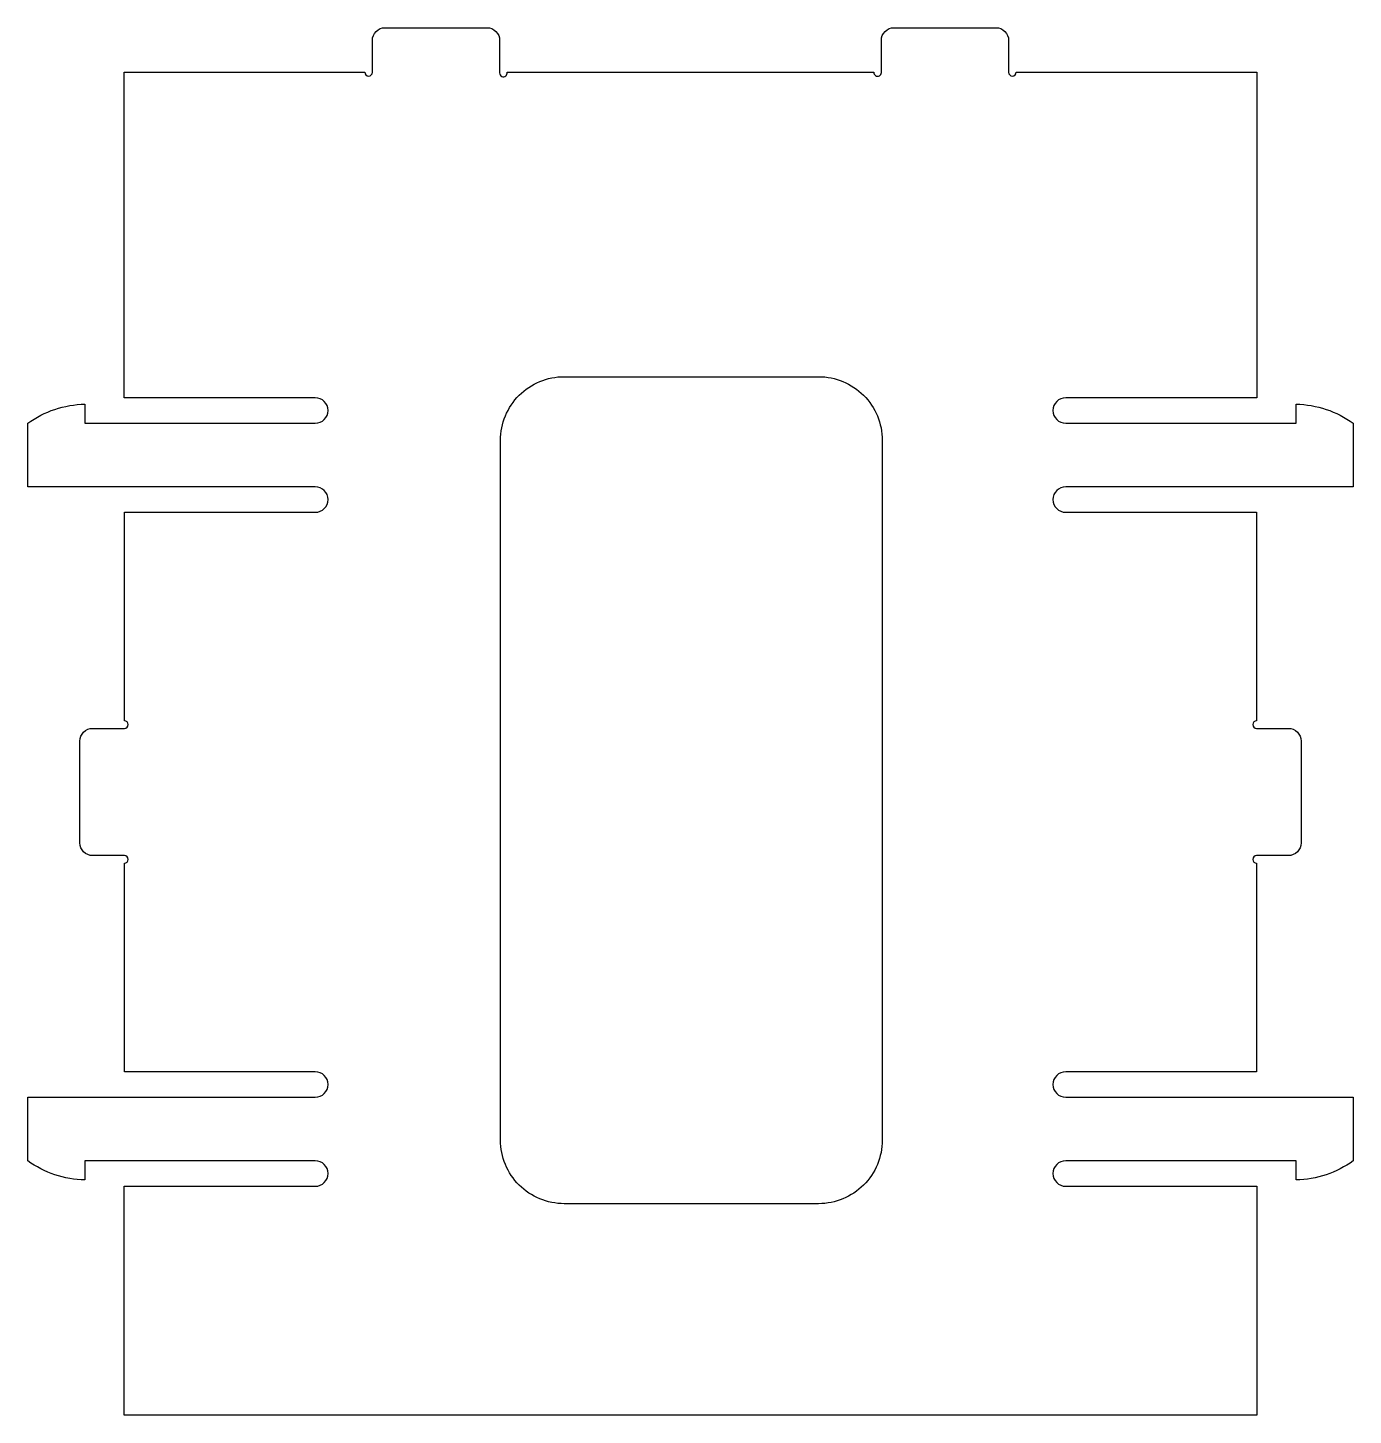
# Model space of a CAD drawing. Header units: millimetres. Extents: x -52 to 52, y -273 to -164.
import ezdxf

# ---------------------------------------------------------------- set-up
doc = ezdxf.new("R2010")
doc.units = ezdxf.units.MM
doc.layers.get('0').update_dxf_attribs({"linetype": 'CONTINUOUS'})

msp = doc.modelspace()

# ---------------------------------------------------------------- linework, layer by layer
for points in [[(-46.99, -229.24, -0.414214), (-47.99, -228.24), (-47.99, -220.24, -0.414214), (-46.99, -219.24), (-44.49, -219.24, 1), (-44.49, -218.64), (-44.49, -202.26), (-29.49, -202.26, 1), (-29.49, -200.26), (-52.09, -200.26), (-52.09, -195.26, -0.15164), (-47.59, -193.76), (-47.59, -195.26), (-29.49, -195.26, 1), (-29.49, -193.26), (-44.5, -193.26), (-44.5, -167.67), (-25.6, -167.67, 1), (-25, -167.67), (-25, -165.17, -0.414214), (-24, -164.17), (-16, -164.17, -0.414214), (-15, -165.17), (-15, -167.73, 1.097748), (-14.41, -167.67), (14.4, -167.67, 1.018786), (15, -167.69), (15, -165.17, -0.414214), (16, -164.17), (24, -164.17, -0.414214), (25, -165.17), (25, -167.67, 1), (25.6, -167.67), (44.5, -167.67), (44.5, -193.26), (29.49, -193.26, 1), (29.49, -195.26), (47.59, -195.26), (47.59, -193.76, -0.15164), (52.09, -195.26), (52.09, -200.26), (29.49, -200.26, 1), (29.49, -202.26), (44.49, -202.26), (44.49, -218.64, 1), (44.49, -219.24), (46.99, -219.24, -0.414214), (47.99, -220.24), (47.99, -228.24, -0.414214), (46.99, -229.24), (44.49, -229.24, 1), (44.49, -229.84), (44.49, -246.23), (29.49, -246.23, 1), (29.49, -248.23), (52.09, -248.23), (52.09, -253.23, -0.15164), (47.59, -254.73), (47.59, -253.23), (29.49, -253.23, 1), (29.49, -255.23), (44.5, -255.23), (44.5, -273.23), (-44.5, -273.23), (-44.5, -255.23), (-29.49, -255.23, 1), (-29.49, -253.23), (-47.59, -253.23), (-47.59, -254.73, -0.15164), (-52.09, -253.23), (-52.09, -248.23), (-29.49, -248.23, 1), (-29.49, -246.23), (-44.49, -246.23), (-44.49, -229.84, 1), (-44.49, -229.24)], [(-46.99, -229.24, -0.414214), (-47.99, -228.24), (-47.99, -220.24, -0.414214), (-46.99, -219.24), (-44.49, -219.24, 1), (-44.49, -218.64), (-44.49, -202.26), (-29.49, -202.26, 1), (-29.49, -200.26), (-52.09, -200.26), (-52.09, -195.26, -0.15164), (-47.59, -193.76), (-47.59, -195.26), (-29.49, -195.26, 1), (-29.49, -193.26), (-44.5, -193.26), (-44.5, -167.67), (-25.6, -167.67, 1), (-25, -167.67), (-25, -165.17, -0.414214), (-24, -164.17), (-16, -164.17, -0.414214), (-15, -165.17), (-15, -167.73, 1.097748), (-14.41, -167.67), (14.4, -167.67, 1.018786), (15, -167.69), (15, -165.17, -0.414214), (16, -164.17), (24, -164.17, -0.414214), (25, -165.17), (25, -167.67, 1), (25.6, -167.67), (44.5, -167.67), (44.5, -193.26), (29.49, -193.26, 1), (29.49, -195.26), (47.59, -195.26), (47.59, -193.76, -0.15164), (52.09, -195.26), (52.09, -200.26), (29.49, -200.26, 1), (29.49, -202.26), (44.49, -202.26), (44.49, -218.64, 1), (44.49, -219.24), (46.99, -219.24, -0.414214), (47.99, -220.24), (47.99, -228.24, -0.414214), (46.99, -229.24), (44.49, -229.24, 1), (44.49, -229.84), (44.49, -246.23), (29.49, -246.23, 1), (29.49, -248.23), (52.09, -248.23), (52.09, -253.23, -0.15164), (47.59, -254.73), (47.59, -253.23), (29.49, -253.23, 1), (29.49, -255.23), (44.5, -255.23), (44.5, -273.23), (-44.5, -273.23), (-44.5, -255.23), (-29.49, -255.23, 1), (-29.49, -253.23), (-47.59, -253.23), (-47.59, -254.73, -0.15164), (-52.09, -253.23), (-52.09, -248.23), (-29.49, -248.23, 1), (-29.49, -246.23), (-44.49, -246.23), (-44.49, -229.84, 1), (-44.49, -229.24)], [(-14.93, -196.6, -0.414214), (-9.93, -191.6), (10.07, -191.6, -0.414214), (15.07, -196.6), (15.07, -251.6, -0.414214), (10.07, -256.6), (-9.93, -256.6, -0.414214), (-14.93, -251.6)], [(-14.93, -196.6, -0.414214), (-9.93, -191.6), (10.07, -191.6, -0.414214), (15.07, -196.6), (15.07, -251.6, -0.414214), (10.07, -256.6), (-9.93, -256.6, -0.414214), (-14.93, -251.6)]]:
    msp.add_lwpolyline(points, format="xyb", close=True)

doc.saveas('drawing.dxf')
